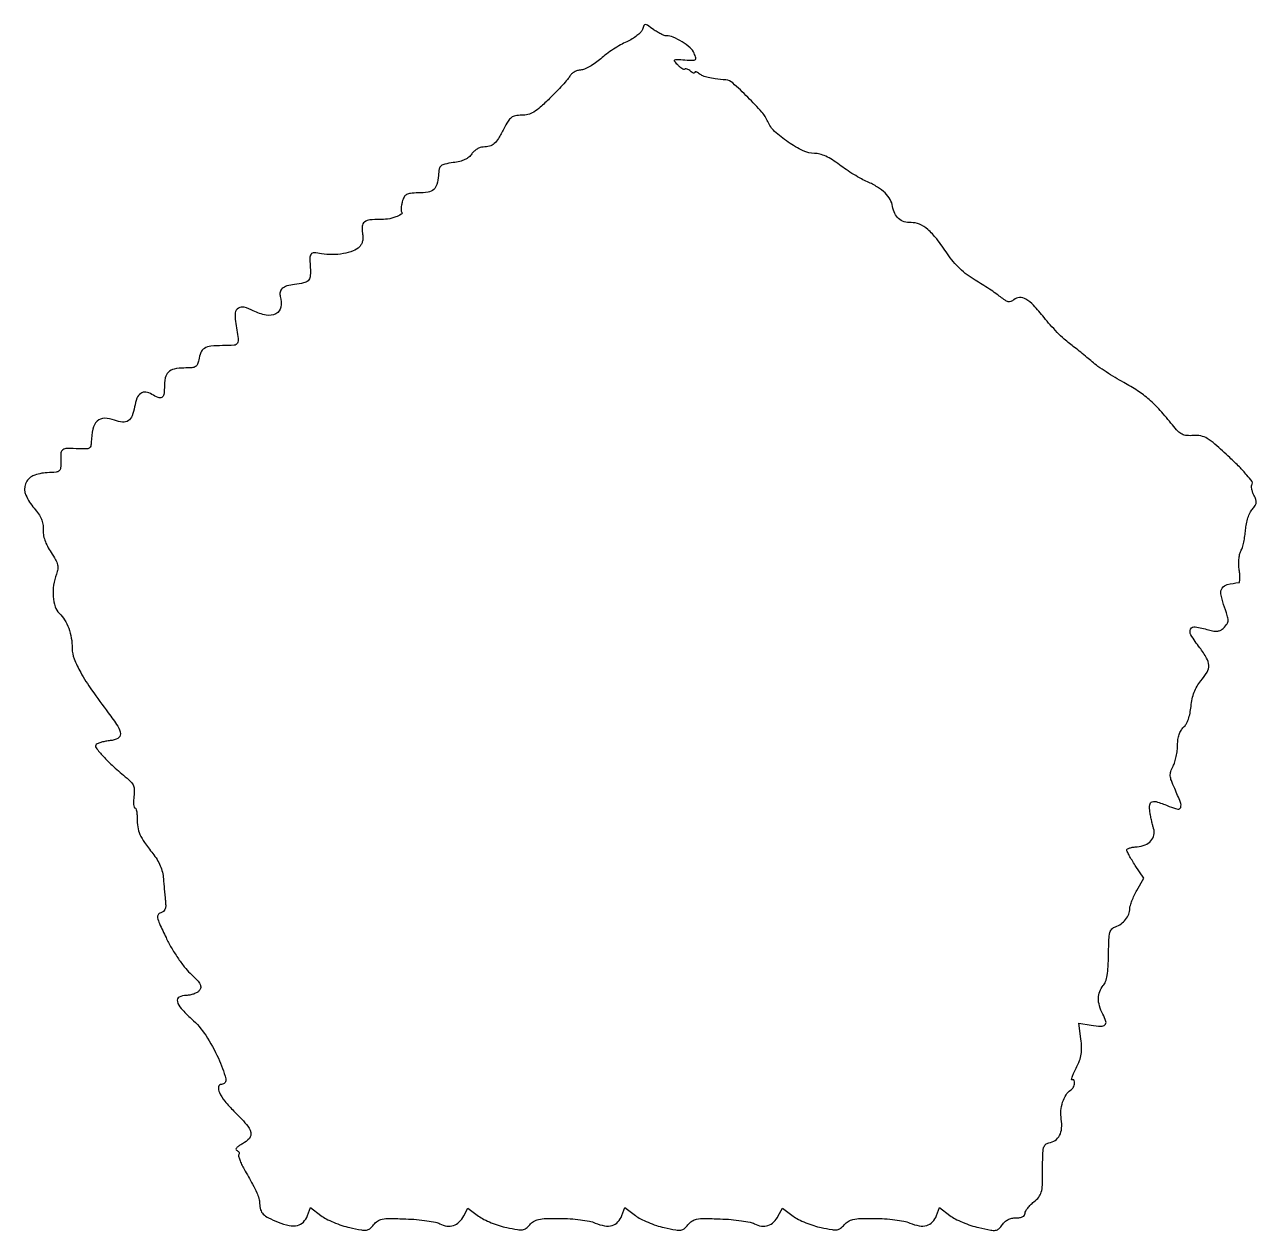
# Model space of a CAD drawing. Extents: x 0 to 388, y 0 to 380.
import ezdxf

# ---------------------------------------------------------------- set-up
doc = ezdxf.new("R2010")
doc.units = 0

msp = doc.modelspace()

# ---------------------------------------------------------------- linework, layer by layer
msp.add_lwpolyline([(194.511478, 378.036163, -0.114712), (193.978839, 377.138976, -0.034601), (192.797479, 376.065826, -0.032659), (191.263146, 375.009433, -0.03031), (189.566479, 374.132432, 0.025835), (187.635495, 373.156095, 0.014338), (185.382588, 371.779585, 0.014269), (183.175547, 370.251216, 0.022311), (181.377595, 368.80078, -0.026123), (179.714341, 367.479801, -0.026215), (177.924294, 366.341127, -0.027144), (176.263283, 365.518472, -0.087273), (175.06681, 365.236457, 0.063287), (174.062075, 365.0497, 0.05105), (173.055291, 364.609488, 0.052711), (172.196559, 363.997036, 0.085059), (171.635905, 363.29835, -0.049467), (170.948406, 362.304924, -0.007501), (169.355649, 360.486078, -0.008342), (167.401136, 358.391875, -0.007132), (165.274377, 356.25, -0.012821), (162.342241, 353.523709, -0.04639), (160.286225, 352.022485, -0.069907), (158.475042, 351.260178, -0.06479), (156.475605, 351, 0.042915), (154.512967, 350.831237, 0.120207), (153.256382, 350.283862, 0.093329), (152.212795, 349.128459, 0.019818), (150.88599, 346.75, -0.0182), (149.194738, 343.695042, -0.076884), (147.857555, 342.092814, -0.113629), (146.38146, 341.294887, -0.065616), (144.371972, 341.015313, 0.084726), (143.452268, 340.85152, 0.050703), (142.448226, 340.3707, 0.048965), (141.516992, 339.668947, 0.060329), (140.811345, 338.84239, -0.07879), (139.905175, 337.856702, -0.057695), (138.640067, 337.072524, -0.047949), (136.999998, 336.485346, -0.028653), (134.964302, 336.09239, 0.016667), (132.282449, 335.641064, 0.128566), (131.148892, 335.085384, 0.164222), (130.570242, 334.106213, 0.031888), (130.270487, 332.045558, -0.044042), (129.785161, 329.196475, -0.153296), (128.803636, 327.634305, -0.13944), (127.042477, 326.829786, -0.034144), (123.834114, 326.562394, 0.019552), (121.464541, 326.434344, 0.104735), (120.236244, 326.051971, 0.148076), (119.485429, 325.271882, 0.052803), (118.925123, 323.813264, 0.019766), (118.685227, 322.749075, 0.026965), (118.55947, 321.774097, 0.026116), (118.541993, 320.984732, 0.191105), (118.689049, 320.644284, -0.476546), (118.608088, 319.868768, -0.058923), (116.854373, 319.000659, -0.044679), (114.301167, 318.341534, -0.050271), (111.771712, 318.182267, 0.03491), (108.723205, 318.084024, 0.142454), (107.023388, 317.395199, 0.199383), (106.278753, 316.061388, 0.078401), (106.366518, 313.91741, -0.043302), (106.512443, 312.606328, -0.058999), (106.401406, 311.423083, -0.065894), (106.037491, 310.404128, -0.077851), (105.435116, 309.577973, -0.107431), (103.453836, 308.304237, -0.044925), (100.376428, 307.460725, -0.042532), (96.865071, 307.134193, -0.048328), (93.5, 307.434022, 0.030452), (91.12253, 307.731704, 0.265365), (90.202223, 307.281345, 0.1546), (89.839251, 306.065683, 0.009524), (89.975466, 302.24808, -0.049845), (89.88051, 300.134386, -0.174705), (89.248383, 298.950468, -0.130605), (87.873292, 298.243788, -0.023301), (85, 297.755348, 0.038259), (82.600964, 297.273359, 0.109068), (81.108198, 296.473244, 0.167054), (80.449247, 295.349731, 0.127362), (80.52671, 293.915843, -0.125757), (80.713674, 290.646847, -0.228498), (79.145011, 288.550279, -0.168881), (76.038199, 288.098006, -0.071925), (72.013685, 289.492923, 0.056315), (69.186261, 290.572497, 0.201804), (67.313245, 290.297017, 0.230377), (66.35851, 288.819408, 0.071923), (66.420352, 286.107416, -0.006032), (67.260915, 280.704365, -0.16069), (67.008371, 279.287476, -0.257485), (65.977336, 278.624094, -0.016929), (62.313232, 278.5, 0.024541), (58.642188, 278.319707, 0.111341), (56.621678, 277.650324, 0.158795), (55.466436, 276.317518, 0.066626), (54.834676, 274, -0.061458), (54.477746, 272.635448, -0.174662), (53.836044, 271.910319, -0.106942), (52.6581, 271.562073, -0.01617), (50.187665, 271.458157, 0.046747), (47.092569, 271.137828, 0.149023), (45.281697, 270.166289, 0.148913), (44.31988, 268.349315, 0.046655), (44.015313, 265.25, -0.041303), (43.828441, 263.114147, -0.231033), (43.176454, 262.208429, -0.226668), (42.050979, 262.155533, -0.039873), (40.118897, 263.157821, 0.103335), (38.170439, 263.874164, 0.195742), (36.571974, 263.482607, 0.145739), (35.379893, 261.929167, 0.051678), (34.647147, 259.194839, -0.052261), (33.898473, 256.414005, -0.156502), (32.678747, 254.899188, -0.172062), (30.88846, 254.457998, -0.066135), (28.359234, 255.053519, 0.09151), (25.182578, 255.63423, 0.189982), (22.877308, 254.720975, 0.151078), (21.47361, 252.259257, 0.053168), (21.013655, 248.173531, -0.059936), (20.854775, 246.915199, -0.204229), (20.366678, 246.270791, -0.124647), (19.38127, 245.99635, -0.017453), (17.25, 246.020423, 0.010414), (13.402137, 246.118065, 0.142295), (12.069732, 245.737594, 0.231815), (11.468133, 244.765916, 0.03249), (11.385937, 242.337064, -0.021346), (11.358964, 240.002862, -0.199018), (10.93258, 239.113701, -0.161358), (9.954268, 238.687572, -0.012941), (7.107474, 238.502391, 0.092449), (2.660014, 237.491724, 0.206142), (0.325184, 235.017319, 0.190565), (0.420737, 231.455228, 0.079442), (3.026917, 227.316561, -0.027578), (4.429857, 225.528877, -0.052235), (5.316123, 223.928992, -0.061065), (5.765995, 222.361693, -0.056001), (5.842624, 220.684546, 0.058901), (5.926454, 219.05629, 0.040589), (6.38431, 217.264956, 0.036229), (7.197054, 215.362807, 0.027299), (8.348476, 213.401288, -0.017226), (9.765967, 211.094198, -0.06866), (10.379462, 209.555488, -0.096556), (10.447478, 208.190013, -0.0552), (10.032769, 206.586188, 0.056388), (9.151724, 203.145278, 0.052838), (9.034007, 199.516647, 0.05746), (9.639374, 196.33364, 0.130238), (10.934902, 194.275275, -0.067067), (12.631616, 192.206197, -0.050387), (13.919545, 189.554987, -0.046775), (14.728872, 186.488504, -0.041001), (15.002383, 183.1849, 0.094728), (15.625581, 179.93642, 0.033383), (17.677002, 175.636804, 0.02459), (21.131108, 170.14069, 0.009847), (26.36681, 162.959036, -0.018303), (29.360568, 158.703248, -0.126785), (30.166194, 156.306074, -0.297104), (29.381245, 154.888181, -0.099338), (27, 154.178703, 0.020745), (25.593446, 153.990483, 0.023278), (24.261158, 153.691077, 0.023402), (23.16199, 153.33364, 0.103453), (22.591176, 152.96988, 0.379803), (22.51767, 151.940726, 0.021486), (24.740451, 149.288919, 0.023701), (28.006201, 146.039918, 0.013141), (32.273146, 142.378623, -0.03822), (33.603558, 141.115961, -0.094302), (34.300794, 139.971224, -0.089151), (34.55012, 138.610251, -0.0317), (34.431034, 136.628623, 0.019445), (34.313177, 135.237445, 0.032688), (34.336285, 134.065908, 0.036203), (34.471667, 133.213186, 0.348393), (34.740486, 133, -0.309063), (35.030985, 132.801471, -0.040427), (35.257443, 132.045312, -0.035616), (35.404262, 130.995651, -0.022038), (35.433788, 129.75, 0.046876), (35.63295, 127.038283, 0.063269), (36.343474, 124.686195, 0.048062), (37.78431, 122.144947, 0.015936), (40.358738, 118.713838, -0.030969), (41.721753, 116.778773, -0.038547), (42.727013, 114.822529, -0.040289), (43.386917, 112.811648, -0.039866), (43.718727, 110.713838, 0.001861), (43.867326, 108.881122, 0.00138), (44.044697, 106.856565, 0.001394), (44.222752, 104.946175, 0.003145), (44.370797, 103.5, -0.03276), (44.433504, 102.036093, -0.095945), (44.21999, 101.053606, -0.132864), (43.708911, 100.407816, -0.092797), (42.869121, 100, 0.184867), (42.053313, 99.401908, 0.19828), (41.875896, 98.432938, 0.054183), (42.48034, 96.600694, 0.004829), (44.53576, 92.195548, 0.020455), (46.198753, 89.056096, 0.017046), (48.211243, 85.861225, 0.017543), (50.294849, 83.01127, 0.036011), (52.155368, 80.966983, -0.011384), (54.353974, 78.778022, -0.070335), (55.284082, 77.487208, -0.159408), (55.452436, 76.493316, -0.136938), (55.017789, 75.521435, -0.088453), (54.327298, 74.93792, -0.043283), (53.280741, 74.446921, -0.04113), (52.071894, 74.112437, -0.046967), (50.877555, 74, 0.12453), (48.729783, 73.456651, 0.337954), (48.123659, 72.111748, 0.128851), (49.305376, 69.867564, 0.024905), (52.594465, 66.613591, -0.065674), (57.035797, 61.440178, -0.037563), (61.011265, 54.217349, -0.03969), (63.352864, 47.777, -0.495505), (62, 46, 0.371595), (61.093544, 45.218407, 0.146844), (61.34867, 43.458174, 0.061871), (63.057759, 40.726832, 0.027573), (65.917722, 37.581041, -0.017473), (69.864538, 33.412067, -0.115972), (71.208787, 30.905022, -0.245124), (70.788192, 29.019771, -0.098244), (68.661617, 27.318777, 0.0249), (67.523747, 26.654225, 0.0619), (66.788777, 26.032617, 0.152822), (66.565929, 25.561494, 0.360407), (66.756231, 25.253392, -0.074183), (67.196876, 25.027471, -0.107463), (67.489113, 24.704081, -0.130036), (67.587831, 24.336119, -0.140173), (67.487082, 23.979098, 0.201584), (67.401991, 23.437149, 0.024504), (67.755205, 22.258217, 0.025955), (68.342492, 20.83754, 0.018628), (69.137609, 19.314509, -0.003638), (71.810853, 14.547869, -0.020152), (73.124751, 11.919359, -0.038192), (73.782736, 10.099262, -0.065044), (74.009152, 8.5, 0.070956), (74.306631, 6.563323, 0.123302), (75.137296, 5.175839, 0.08297), (76.779909, 4.002125, 0.019926), (79.855204, 2.647148, 0.041109), (83.317843, 1.602565, 0.107699), (85.900509, 1.612255, 0.145769), (87.770586, 2.652958, 0.102899), (89.073078, 4.692211), (90.031589, 7.213284), (93.2883, 4.729269, 0.044573), (94.946929, 3.683569, 0.019624), (97.302387, 2.59135, 0.019239), (99.907333, 1.621325, 0.024464), (102.380023, 0.939436, 0.007927), (106.038408, 0.181416, 0.076018), (107.624513, 0.123159, 0.147532), (108.708272, 0.591595, 0.055535), (109.857517, 1.803394, -0.083577), (111.104624, 2.979426, -0.102194), (112.586852, 3.58114, -0.048082), (114.958636, 3.785275, -0.006372), (120, 3.669422, -0.01237), (123.421988, 3.462281, -0.014196), (126.675158, 3.091167, -0.013371), (129.401829, 2.62672, -0.075301), (130.787773, 2.127437, 0.089272), (132.953453, 1.414504, 0.114582), (135.036735, 1.598764, 0.111754), (136.863242, 2.691071, 0.081836), (138.289732, 4.58345), (139.571377, 7.029558), (142.922317, 4.557313, 0.042443), (144.60048, 3.526579, 0.019883), (146.923098, 2.472035, 0.019537), (149.461057, 1.553158, 0.025909), (151.836423, 0.930159, 0.009511), (155.197939, 0.298752, 0.07244), (156.803369, 0.263393, 0.132549), (157.91683, 0.716108, 0.060174), (159.055066, 1.819676, -0.086771), (160.277968, 2.885833, -0.083481), (161.806274, 3.491558, -0.045109), (164.157018, 3.77647, -0.008595), (168.468596, 3.833674, -0.015523), (171.764241, 3.718394, -0.016208), (174.999005, 3.398994, -0.016887), (177.810011, 2.932065, -0.049391), (179.686729, 2.357533, 0.055319), (182.61652, 1.49837, 0.112026), (185.004208, 1.61401, 0.135214), (186.818606, 2.702385, 0.099922), (188.073078, 4.692211), (189.031589, 7.213284), (192.2883, 4.729269, 0.044573), (193.946929, 3.683569, 0.019624), (196.302387, 2.59135, 0.019239), (198.907333, 1.621325, 0.024464), (201.380023, 0.939436, 0.007927), (205.038408, 0.181416, 0.076018), (206.624513, 0.123159, 0.147532), (207.708272, 0.591595, 0.055535), (208.857517, 1.803394, -0.083577), (210.104624, 2.979426, -0.102194), (211.586852, 3.58114, -0.048082), (213.958636, 3.785275, -0.006372), (219, 3.669422, -0.01237), (222.421988, 3.462281, -0.014196), (225.675158, 3.091167, -0.013371), (228.401829, 2.62672, -0.075301), (229.787773, 2.127437, 0.089272), (231.953453, 1.414504, 0.114582), (234.036735, 1.598764, 0.111754), (235.863242, 2.691071, 0.081836), (237.289732, 4.58345), (238.571377, 7.029558), (241.922317, 4.557313, 0.042443), (243.60048, 3.526579, 0.019883), (245.923098, 2.472035, 0.019537), (248.461057, 1.553158, 0.025909), (250.836423, 0.930159, 0.009511), (254.197939, 0.298752, 0.07244), (255.803369, 0.263393, 0.132549), (256.91683, 0.716108, 0.060174), (258.055066, 1.819676, -0.086771), (259.277968, 2.885833, -0.083481), (260.806274, 3.491558, -0.045109), (263.157018, 3.77647, -0.008595), (267.468596, 3.833674, -0.015523), (270.764241, 3.718394, -0.016208), (273.999005, 3.398994, -0.016887), (276.810011, 2.932065, -0.049391), (278.686729, 2.357533, 0.055319), (281.61652, 1.49837, 0.112026), (284.004208, 1.61401, 0.135214), (285.818606, 2.702385, 0.099922), (287.073078, 4.692211), (288.031589, 7.213284), (291.2883, 4.729269, 0.044873), (292.950493, 3.682713, 0.019579), (295.318977, 2.587637, 0.019189), (297.942172, 1.613555, 0.024259), (300.436501, 0.926797, 0.007379), (304.162376, 0.150534, 0.077521), (305.714325, 0.09477, 0.159231), (306.74058, 0.571192, 0.058622), (307.785967, 1.80417, -0.063882), (308.596196, 2.739736, -0.06527), (309.610876, 3.432612, -0.063217), (310.799648, 3.856474, -0.054112), (312.121972, 4, 0.037008), (313.342872, 4.090489, 0.078273), (314.245939, 4.373993, 0.115275), (314.798178, 4.829736, 0.16428), (315, 5.42742, -0.128536), (315.181203, 6.120649, -0.035461), (315.805823, 7.069395, -0.033348), (316.693302, 8.081685, -0.029462), (317.743226, 9.012661, 0.052599), (319.304102, 10.531103, 0.108223), (320.084987, 12.036665, 0.058285), (320.41701, 14.287978, 0.007287), (320.493226, 19.232349, -0.005867), (320.552755, 23.966023, -0.052098), (320.819533, 26.0321, -0.145138), (321.417264, 27.074176, -0.154275), (322.472605, 27.591295, 0.113841), (324.453182, 28.373617, 0.121801), (325.833137, 29.929654, 0.101194), (326.489979, 32.202012, 0.059633), (326.378119, 35.036839, -0.060228), (326.274944, 37.73262, -0.057685), (326.811509, 40.416807, -0.06229), (327.874469, 42.692603, -0.108585), (329.32933, 44.170032, 0.130782), (330.130907, 45.058668, 0.079539), (330.572016, 46.411908, 0.176569), (330.405505, 47.263131, 0.417399), (329.83856, 47.400224, -0.612989), (329.643089, 47.519065, -0.060017), (329.782691, 48.225198, -0.027444), (330.26289, 49.46345, -0.011731), (331.032783, 51.06426, 0.02578), (332.106424, 53.467177, 0.05142), (332.653098, 55.474449, 0.050248), (332.785428, 57.580942, 0.023557), (332.553928, 60.305004), (331.894978, 65.27241), (335.793611, 64.648994, 0.022091), (338.902277, 64.291834, 0.20845), (340.13898, 64.730411, 0.292685), (340.414395, 65.811186, 0.039347), (339.460118, 68.077124, -0.047968), (338.402839, 70.713576, -0.074579), (338.06979, 73.135726, -0.086856), (338.470924, 75.273161, -0.094473), (339.57026, 77.077637, 0.101626), (340.308465, 78.328909, 0.040209), (340.805116, 80.273334, 0.028363), (341.116695, 83.01915, 0.010598), (341.252796, 86.896924, -0.00641), (341.378696, 91.609881, -0.051168), (341.685663, 93.760532, -0.126283), (342.31759, 94.930419, -0.129967), (343.428697, 95.636063, 0.076464), (345.185859, 96.506563, 0.072132), (346.640338, 97.87961, 0.074167), (347.612814, 99.569779, 0.089485), (347.968197, 101.363845, -0.069072), (348.119357, 102.331337, -0.018452), (348.625335, 103.809442, -0.01834), (349.331241, 105.463423, -0.017995), (350.160602, 107.071964), (352.321204, 110.916237), (349.660602, 114.936678, -0.008579), (348.641499, 116.535594, -0.011681), (347.781552, 118.01368, -0.008663), (347.119209, 119.266762, -0.117769), (347, 119.765852, -0.281313), (347.200317, 120.093715, -0.040892), (347.954687, 120.405703, -0.036338), (349.00464, 120.660164, -0.023331), (350.25, 120.8084, 0.078327), (352.752203, 121.389405, 0.112123), (354.615398, 122.68554, 0.132046), (355.545172, 124.484147, 0.133215), (355.443619, 126.5, -0.017522), (355.158033, 127.492534, -0.00704), (354.834651, 128.867188, -0.006956), (354.527458, 130.35919, -0.008738), (354.286326, 131.75, -0.064013), (354.227354, 133.988188, -0.30703), (355.004996, 134.916521, -0.152441), (356.709044, 134.874185, -0.017098), (360.377876, 133.48658, 0.039528), (363.038281, 132.614495, 0.397761), (363.963585, 133.143555, 0.169174), (363.897706, 134.752206, 0.011212), (362.073975, 139.083508, -0.015218), (361.034258, 141.609182, -0.07247), (360.701423, 143.130439, -0.097492), (360.866517, 144.458684, -0.039826), (361.573975, 146.143052, 0.044121), (362.121264, 147.478025, 0.022431), (362.581105, 149.234687, 0.022096), (362.895925, 151.102448, 0.03071), (363, 152.795353, -0.033391), (363.119419, 154.581562, -0.047599), (363.479518, 156.12899, -0.05445), (364.069621, 157.407042, -0.073603), (364.876964, 158.388654, 0.082504), (365.691516, 159.415536, 0.040869), (366.378209, 160.935757, 0.035582), (366.902685, 162.820227, 0.026135), (367.222708, 164.965962, -0.029653), (367.592945, 167.334149, -0.039124), (368.222879, 169.425389, -0.041439), (369.134295, 171.294851, -0.040786), (370.345743, 172.999046, 0.044267), (372.264581, 175.738475, 0.140503), (372.798429, 177.888526, 0.123149), (372.141351, 180.166133, 0.03046), (369.97218, 183.428139, -0.021593), (367.183659, 187.464514, -0.26058), (367.089864, 189.282173, -0.330097), (368.526176, 190.020575, -0.029131), (372.755341, 189.070167, 0.026814), (374.421788, 188.687558, 0.07312), (375.62816, 188.656078, 0.09543), (376.598198, 188.966995, 0.071355), (377.498739, 189.641596, 0.05131), (378.558883, 190.944921, 0.146735), (378.888264, 192.052955, 0.076658), (378.650663, 193.568995, 0.007677), (377.480629, 197.054903, -0.040677), (376.610728, 200.353131, -0.198722), (377.015429, 202.199566, -0.183611), (378.637202, 203.307938, -0.034075), (382.261818, 203.923489, 0.339268), (382.524164, 204.169986, 0.031509), (382.61822, 205.113381, 0.030359), (382.587431, 206.378889, 0.018387), (382.405318, 207.866745, -0.031031), (382.243475, 209.538287, -0.030098), (382.287072, 211.23432, -0.031891), (382.515673, 212.75059, -0.069612), (382.920543, 213.851534, 0.051123), (383.380191, 214.972172, 0.017321), (383.820935, 216.680844, 0.01702), (384.180549, 218.615669, 0.018753), (384.393924, 220.508953, -0.031042), (384.656278, 222.414921, -0.029412), (385.155458, 224.309213, -0.030944), (385.806735, 225.947711, -0.073974), (386.530661, 227.03388, 0.035043), (387.444446, 228.197989, 0.120168), (387.777362, 229.092594, 0.118804), (387.662958, 230.045934, 0.033879), (387.045832, 231.414363, -0.038602), (386.606534, 232.413516, -0.04277), (386.344016, 233.434898, -0.047224), (386.27954, 234.33244, -0.133512), (386.456544, 234.929687, 0.307767), (386.42329, 235.692628, 0.01518), (384.775572, 237.767929, 0.019259), (382.452284, 240.312757, 0.01037), (379.40724, 243.27504, 0.006429), (374.766147, 247.495996, 0.045095), (372.306504, 249.308409, 0.088742), (370.311333, 250.077422, 0.06742), (367.966695, 250.209409, -0.037267), (365.851982, 250.201157, -0.100213), (364.409474, 250.600936, -0.085415), (363.104335, 251.573745, -0.022305), (361.383948, 253.554169, 0.016072), (357.50361, 258.135086, 0.030076), (354.03704, 261.535286, 0.032776), (350.400118, 264.300503, 0.023717), (346.024704, 266.906149, -0.012815), (343.338621, 268.42746, -0.010002), (340.498956, 270.211567, -0.010137), (337.919858, 271.98069, -0.024159), (336.098726, 273.422939, 0.006166), (334.462396, 274.817481, 0.003837), (332.51096, 276.41429, 0.003849), (330.561697, 277.959907, 0.006959), (328.938586, 279.190719, -0.028929), (327.2641, 280.580407, -0.011399), (325.119503, 282.673978, -0.011238), (322.898903, 285.047303, -0.013791), (320.938586, 287.364727, 0.018614), (317.634541, 291.195133, 0.07364), (315.212032, 293.133388, 0.143776), (313.226401, 293.623924, 0.163772), (311.405831, 292.921847, -0.082408), (310.514915, 292.401902, -0.146098), (309.673866, 292.339812, -0.093554), (308.679979, 292.763564, -0.021537), (307.203819, 293.845867, 0.016935), (305.807493, 294.889526, 0.006041), (303.747406, 296.286567, 0.005986), (301.448466, 297.76614, 0.007033), (299.234158, 299.111037, -0.029125), (296.747225, 300.776131, -0.027999), (294.43601, 302.739516, -0.027881), (292.349335, 304.9577, -0.028288), (290.533213, 307.384001, 0.018543), (287.150752, 312.091301, 0.050199), (284.319511, 315.067353, 0.074049), (281.714737, 316.708363, 0.11115), (279.088262, 317.221573, -0.080698), (276.915154, 317.511476, -0.106323), (275.170674, 318.477029, -0.103321), (273.943543, 320.099593, -0.072668), (273.272722, 322.295188, 0.092943), (272.502003, 324.496384, 0.068346), (270.916471, 326.545106, 0.056809), (268.531101, 328.404793, 0.035278), (265.375923, 330.040074, -0.023586), (263.46166, 330.976139, -0.011158), (261.081929, 332.352252, -0.011031), (258.65103, 333.905789, -0.015314), (256.549327, 335.410486, 0.02183), (254.303858, 336.974264, 0.034167), (252.23453, 338.094968, 0.040383), (250.353654, 338.775845, 0.06675), (248.682063, 339, -0.113387), (245.121733, 339.817909, -0.036624), (240.409593, 342.546246, -0.036746), (236.132847, 345.945045, -0.108707), (233.998495, 349.003633, 0.083522), (232.132236, 351.984619, 0.015591), (227.685099, 356.68996, 0.011826), (222.946152, 361.183042, 0.163508), (220.809861, 362.11402, -0.00899), (217.458338, 362.466582, -0.02652), (215.178215, 362.871645, -0.038964), (213.5658, 363.38234, -0.077179), (212.416963, 364.068914, 0.029657), (211.872473, 364.468775, 0.069812), (211.416233, 364.680635, 0.157054), (211.125994, 364.675925, 0.321156), (211, 364.5, -0.301415), (210.880088, 364.319157, -0.168576), (210.605785, 364.301091, -0.074889), (210.173696, 364.492883, -0.03138), (209.657991, 364.868879, 0.038123), (209.107715, 365.258838, 0.054306), (208.564069, 365.509351, 0.068472), (208.10575, 365.595864, 0.211897), (207.818527, 365.485193, -0.291075), (207.51433, 365.41752, -0.05305), (206.970622, 365.682578, -0.042541), (206.314454, 366.175861, -0.026399), (205.630595, 366.855694, -0.020976), (204.664758, 368.017343, -0.427344), (204.72875, 368.424115, -0.165746), (205.333363, 368.597022, -0.005287), (207.912686, 368.440693, 0.008145), (210.468083, 368.30047, 0.167648), (211.195216, 368.520371, 0.326088), (211.373787, 369.069356, 0.027901), (210.804069, 370.530676, 0.108628), (209.502941, 372.263951, 0.038621), (206.991467, 374.107639, 0.038766), (204.207275, 375.552003, 0.100602), (202.003241, 376, -0.096163), (201.366531, 376.123598, -0.020209), (200.327791, 376.592318, -0.020483), (199.148726, 377.244515, -0.018142), (197.976964, 378.016403, 0.007207), (196.080329, 379.326142, 0.147109), (195.421477, 379.528379, 0.294864), (194.97849, 379.245828, 0.030563)], format="xyb", close=True)

doc.saveas('drawing.dxf')
